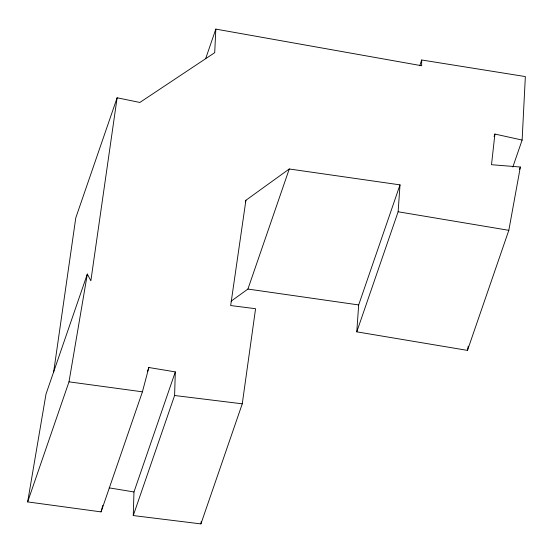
<?xml version="1.0" encoding="UTF-8"?>
<svg xmlns="http://www.w3.org/2000/svg" width="553" height="553" viewBox="0 0 553 553"><rect width="100%" height="100%" fill="white"/><g stroke="black" fill="none" stroke-linecap="round" stroke-linejoin="round"><path stroke-width="0.83" d="M512.838 167.006L522.122 140.054L525.35 76.577L421.704 59.987L421.642 65.738L215.829 29.102L205.702 58.507M522.122 140.054L494.907 134.054L491.506 164.704L520.352 167.034L508.822 230.318L467.479 350.388L356.782 331.841L398.125 211.771L400.013 184.868L289.26 168.983L245.905 200.262L230.67 305.539L255.576 308.712L242.262 403.821L200.919 523.898L133.259 515.569L133.971 491.963L175.315 371.893L148.854 367.51L147.451 371.595M133.259 515.569L174.603 395.499L175.315 371.893M215.829 29.102L214.709 52.673L139.861 102.45L117.125 97.784L75.782 217.854L53.558 372.653M356.782 331.841L358.669 304.938L400.013 184.868M200.919 523.898L201.271 521.348M117.125 97.784L90.851 280.806L87.339 274.046L45.996 394.116L27.65 501.91L101.075 511.891L142.418 391.821L148.854 367.51M27.65 501.91L68.994 381.84L87.339 274.046M467.479 350.388L468.246 346.171M101.075 511.891L102.789 505.407M245.345 201.893L245.905 200.262M231.133 301.164L247.917 289.06L289.26 168.983M419.741 65.71L421.704 59.987M494.064 136.508L494.907 134.054M519.502 169.488L520.352 167.034M174.603 395.499L242.262 403.821M68.994 381.84L142.418 391.821M247.917 289.06L358.669 304.938M109.162 487.857L133.971 491.963M398.125 211.771L508.822 230.318"/></g></svg>
